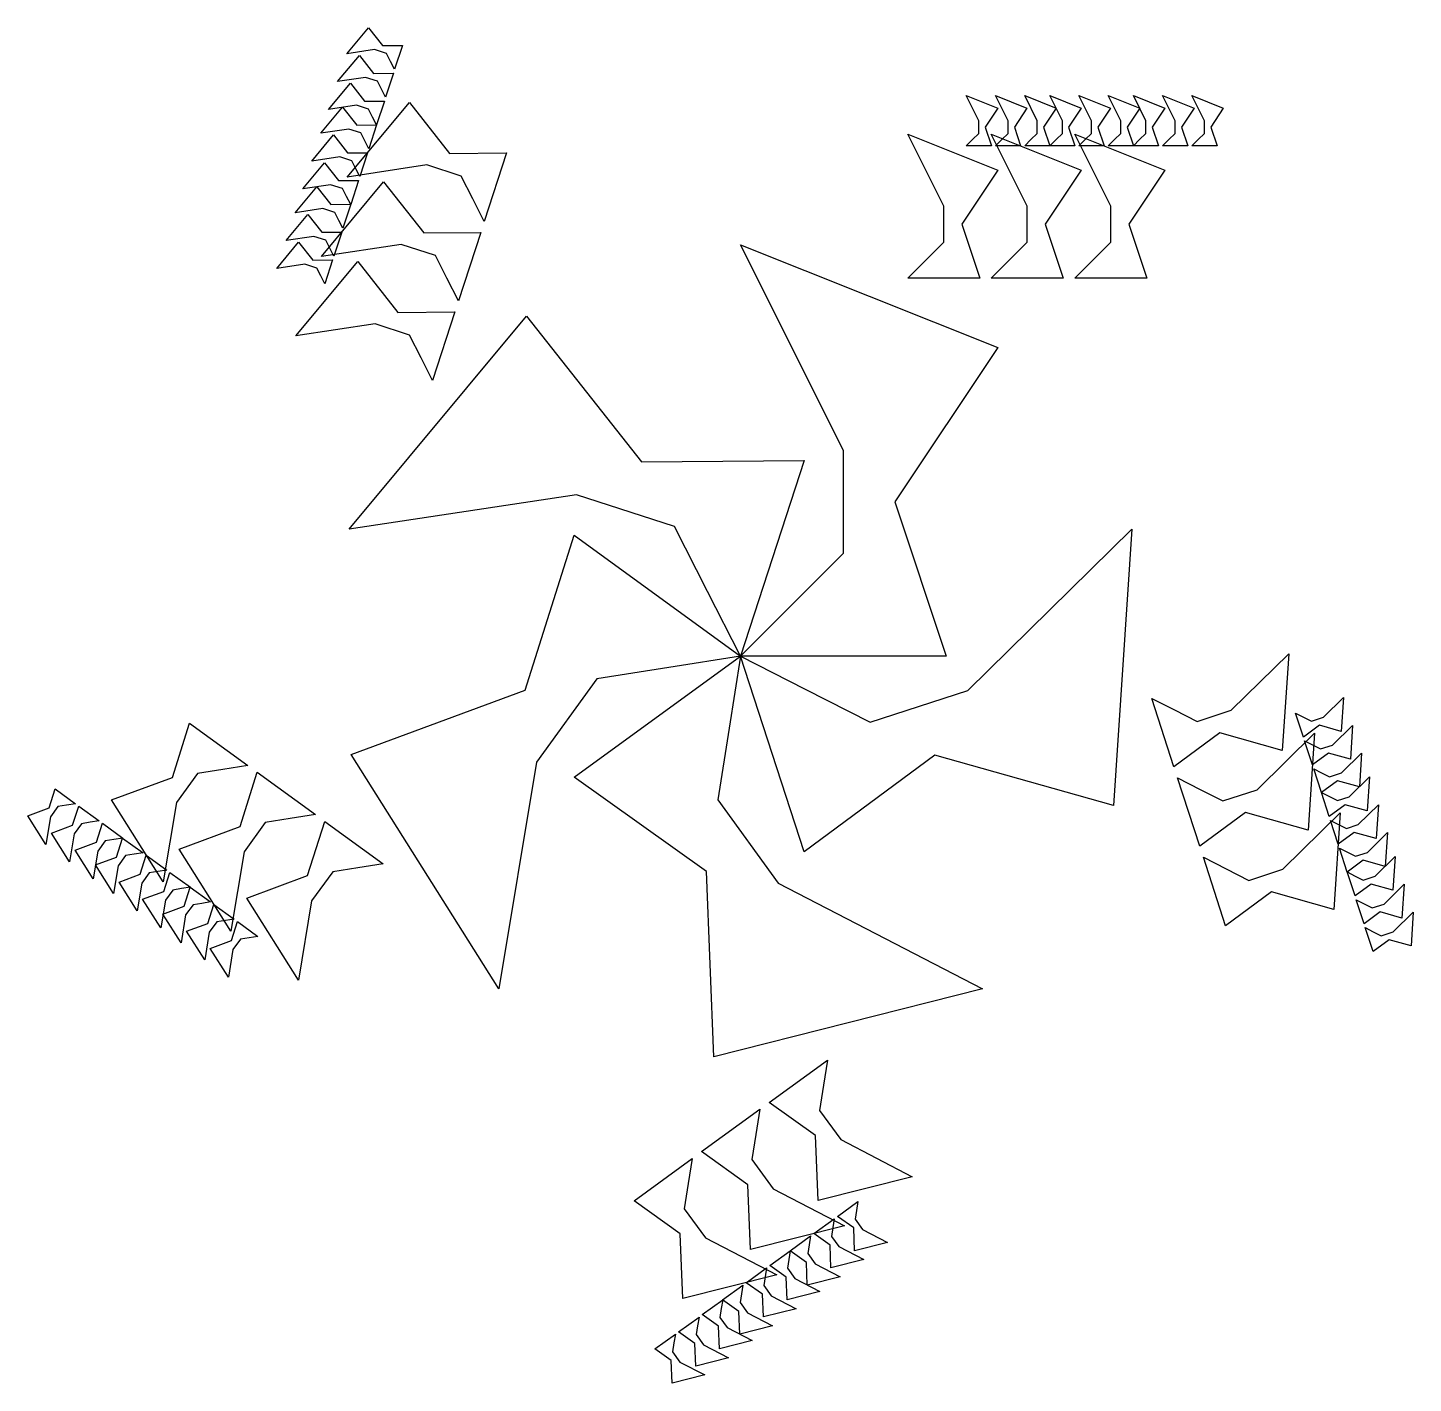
# Model space of a CAD drawing. Extents: x -13.9 to 13.1, y -14.1 to 12.2.
import ezdxf

# ---------------------------------------------------------------- set-up
doc = ezdxf.new("R2010")
doc.units = 0

msp = doc.modelspace()

# ---------------------------------------------------------------- linework, layer by layer
for points in [[(-6.725, 11.412, 0), (-6.804, 11.566, 0), (-6.883, 11.72, 0), (-7.116, 11.796, 0), (-7.657, 11.715, 0), (-7.235, 12.221, 0), (-6.961, 11.875, 0), (-6.574, 11.878, 0), (-6.725, 11.412, 0)], [(-6.901, 10.871, 0), (-6.98, 11.025, 0), (-7.058, 11.18, 0), (-7.291, 11.255, 0), (-7.833, 11.174, 0), (-7.411, 11.68, 0), (-7.137, 11.334, 0), (-6.75, 11.337, 0), (-6.901, 10.871, 0)], [(-7.077, 10.33, 0), (-7.155, 10.484, 0), (-7.234, 10.639, 0), (-7.467, 10.714, 0), (-8.009, 10.633, 0), (-7.586, 11.14, 0), (-7.313, 10.793, 0), (-6.925, 10.796, 0), (-7.077, 10.33, 0)], [(4.388, 9.922, 0), (4.51, 10.045, 0), (4.633, 10.167, 0), (4.633, 10.412, 0), (4.388, 10.902, 0), (5, 10.657, 0), (4.755, 10.29, 0), (4.878, 9.922, 0), (4.388, 9.922, 0)], [(4.956, 9.922, 0), (5.079, 10.045, 0), (5.201, 10.167, 0), (5.201, 10.412, 0), (4.956, 10.902, 0), (5.569, 10.657, 0), (5.324, 10.29, 0), (5.446, 9.922, 0), (4.956, 9.922, 0)], [(5.525, 9.922, 0), (5.647, 10.045, 0), (5.77, 10.167, 0), (5.77, 10.412, 0), (5.525, 10.902, 0), (6.138, 10.657, 0), (5.893, 10.29, 0), (6.015, 9.922, 0), (5.525, 9.922, 0)], [(6.013, 9.922, 0), (6.135, 10.045, 0), (6.258, 10.167, 0), (6.258, 10.412, 0), (6.013, 10.902, 0), (6.625, 10.657, 0), (6.38, 10.29, 0), (6.503, 9.922, 0), (6.013, 9.922, 0)], [(6.581, 9.922, 0), (6.704, 10.045, 0), (6.826, 10.167, 0), (6.826, 10.412, 0), (6.581, 10.902, 0), (7.194, 10.657, 0), (6.949, 10.29, 0), (7.071, 9.922, 0), (6.581, 9.922, 0)], [(7.15, 9.922, 0), (7.272, 10.045, 0), (7.395, 10.167, 0), (7.395, 10.412, 0), (7.15, 10.902, 0), (7.763, 10.657, 0), (7.518, 10.29, 0), (7.64, 9.922, 0), (7.15, 9.922, 0)], [(7.638, 9.922, 0), (7.76, 10.045, 0), (7.883, 10.167, 0), (7.883, 10.412, 0), (7.638, 10.902, 0), (8.25, 10.657, 0), (8.005, 10.29, 0), (8.127, 9.922, 0), (7.638, 9.922, 0)], [(8.206, 9.922, 0), (8.329, 10.045, 0), (8.451, 10.167, 0), (8.451, 10.412, 0), (8.206, 10.902, 0), (8.819, 10.657, 0), (8.574, 10.29, 0), (8.696, 9.922, 0), (8.206, 9.922, 0)], [(8.775, 9.922, 0), (8.898, 10.045, 0), (9.02, 10.167, 0), (9.02, 10.412, 0), (8.775, 10.902, 0), (9.387, 10.657, 0), (9.143, 10.29, 0), (9.265, 9.922, 0), (8.775, 9.922, 0)], [(-7.227, 9.866, 0), (-7.306, 10.021, 0), (-7.385, 10.175, 0), (-7.618, 10.251, 0), (-8.159, 10.169, 0), (-7.737, 10.676, 0), (-7.463, 10.329, 0), (-7.076, 10.332, 0), (-7.227, 9.866, 0)], [(-4.982, 8.453, 0), (-5.206, 8.894, 0), (-5.431, 9.335, 0), (-6.097, 9.552, 0), (-7.645, 9.318, 0), (-6.438, 10.766, 0), (-5.656, 9.776, 0), (-4.549, 9.785, 0), (-4.982, 8.453, 0)], [(-7.403, 9.325, 0), (-7.482, 9.48, 0), (-7.56, 9.634, 0), (-7.793, 9.71, 0), (-8.335, 9.628, 0), (-7.913, 10.135, 0), (-7.639, 9.788, 0), (-7.252, 9.791, 0), (-7.403, 9.325, 0)], [(3.25, 7.35, 0), (3.6, 7.7, 0), (3.95, 8.05, 0), (3.95, 8.75, 0), (3.25, 10.15, 0), (5, 9.45, 0), (4.3, 8.4, 0), (4.65, 7.35, 0), (3.25, 7.35, 0)], [(4.875, 7.35, 0), (5.225, 7.7, 0), (5.575, 8.05, 0), (5.575, 8.75, 0), (4.875, 10.15, 0), (6.625, 9.45, 0), (5.925, 8.4, 0), (6.275, 7.35, 0), (4.875, 7.35, 0)], [(6.5, 7.35, 0), (6.85, 7.7, 0), (7.2, 8.05, 0), (7.2, 8.75, 0), (6.5, 10.15, 0), (8.25, 9.45, 0), (7.55, 8.4, 0), (7.9, 7.35, 0), (6.5, 7.35, 0)], [(-7.579, 8.784, 0), (-7.658, 8.939, 0), (-7.736, 9.093, 0), (-7.969, 9.169, 0), (-8.511, 9.087, 0), (-8.089, 9.594, 0), (-7.815, 9.248, 0), (-7.427, 9.25, 0), (-7.579, 8.784, 0)], [(-5.484, 6.908, 0), (-5.709, 7.349, 0), (-5.933, 7.79, 0), (-6.599, 8.006, 0), (-8.147, 7.773, 0), (-6.94, 9.221, 0), (-6.158, 8.231, 0), (-5.051, 8.239, 0), (-5.484, 6.908, 0)], [(-7.73, 8.321, 0), (-7.808, 8.475, 0), (-7.887, 8.63, 0), (-8.12, 8.705, 0), (-8.662, 8.624, 0), (-8.239, 9.13, 0), (-7.965, 8.784, 0), (-7.578, 8.787, 0), (-7.73, 8.321, 0)], [(-7.905, 7.78, 0), (-7.984, 7.934, 0), (-8.063, 8.089, 0), (-8.296, 8.164, 0), (-8.837, 8.083, 0), (-8.415, 8.59, 0), (-8.141, 8.243, 0), (-7.754, 8.246, 0), (-7.905, 7.78, 0)], [(-8.081, 7.239, 0), (-8.16, 7.393, 0), (-8.238, 7.548, 0), (-8.471, 7.623, 0), (-9.013, 7.542, 0), (-8.591, 8.049, 0), (-8.317, 7.702, 0), (-7.93, 7.705, 0), (-8.081, 7.239, 0)], [(0, 0, 0), (1, 1, 0), (2, 2, 0), (2, 4, 0), (0, 8, 0), (5, 6, 0), (3, 3, 0), (4, 0, 0), (0, 0, 0)], [(-5.986, 5.362, 0), (-6.211, 5.803, 0), (-6.435, 6.244, 0), (-7.101, 6.461, 0), (-8.649, 6.227, 0), (-7.442, 7.675, 0), (-6.66, 6.685, 0), (-5.553, 6.694, 0), (-5.986, 5.362, 0)], [(0, 0, 0), (-0.642, 1.26, 0), (-1.284, 2.52, 0), (-3.186, 3.138, 0), (-7.608, 2.472, 0), (-4.161, 6.609, 0), (-1.926, 3.78, 0), (1.236, 3.804, 0), (0, 0, 0)], [(0, 0, 0), (1.26, -0.642, 0), (2.52, -1.284, 0), (4.422, -0.666, 0), (7.608, 2.472, 0), (7.251, -2.901, 0), (3.78, -1.926, 0), (1.236, -3.804, 0), (0, 0, 0)], [(0, 0, 0), (-1.397, -0.221, 0), (-2.794, -0.442, 0), (-3.969, -2.06, 0), (-4.702, -6.472, 0), (-7.572, -1.915, 0), (-4.19, -0.664, 0), (-3.236, 2.351, 0), (0, 0, 0)], [(0, 0, 0), (-0.221, -1.397, 0), (-0.442, -2.794, 0), (0.733, -4.412, 0), (4.702, -6.472, 0), (-0.518, -7.793, 0), (-0.664, -4.19, 0), (-3.236, -2.351, 0), (0, 0, 0)], [(7.995, -0.82, 0), (8.436, -1.044, 0), (8.877, -1.269, 0), (9.542, -1.053, 0), (10.658, 0.046, 0), (10.533, -1.835, 0), (9.318, -1.494, 0), (8.427, -2.151, 0), (7.995, -0.82, 0)], [(10.793, -1.107, 0), (10.947, -1.185, 0), (11.101, -1.264, 0), (11.334, -1.188, 0), (11.725, -0.804, 0), (11.681, -1.462, 0), (11.256, -1.342, 0), (10.944, -1.573, 0), (10.793, -1.107, 0)], [(-9.579, -2.126, 0), (-10.068, -2.203, 0), (-10.557, -2.281, 0), (-10.968, -2.847, 0), (-11.225, -4.391, 0), (-12.229, -2.796, 0), (-11.045, -2.358, 0), (-10.711, -1.303, 0), (-9.579, -2.126, 0)], [(10.968, -1.647, 0), (11.123, -1.726, 0), (11.277, -1.805, 0), (11.51, -1.729, 0), (11.9, -1.345, 0), (11.857, -2.003, 0), (11.432, -1.883, 0), (11.12, -2.113, 0), (10.968, -1.647, 0)], [(8.497, -2.365, 0), (8.938, -2.59, 0), (9.379, -2.815, 0), (10.045, -2.598, 0), (11.16, -1.5, 0), (11.035, -3.381, 0), (9.82, -3.039, 0), (8.929, -3.697, 0), (8.497, -2.365, 0)], [(11.144, -2.188, 0), (11.299, -2.267, 0), (11.453, -2.346, 0), (11.686, -2.27, 0), (12.076, -1.886, 0), (12.032, -2.544, 0), (11.607, -2.424, 0), (11.296, -2.654, 0), (11.144, -2.188, 0)], [(-8.264, -3.081, 0), (-8.753, -3.158, 0), (-9.242, -3.236, 0), (-9.653, -3.802, 0), (-9.91, -5.346, 0), (-10.914, -3.751, 0), (-9.731, -3.313, 0), (-9.397, -2.258, 0), (-8.264, -3.081, 0)], [(11.295, -2.652, 0), (11.449, -2.731, 0), (11.604, -2.809, 0), (11.837, -2.734, 0), (12.227, -2.349, 0), (12.183, -3.007, 0), (11.758, -2.888, 0), (11.446, -3.118, 0), (11.295, -2.652, 0)], [(-12.931, -2.87, 0), (-13.103, -2.897, 0), (-13.274, -2.924, 0), (-13.418, -3.122, 0), (-13.507, -3.662, 0), (-13.859, -3.104, 0), (-13.445, -2.951, 0), (-13.328, -2.582, 0), (-12.931, -2.87, 0)], [(-12.471, -3.204, 0), (-12.642, -3.231, 0), (-12.814, -3.258, 0), (-12.958, -3.456, 0), (-13.047, -3.997, 0), (-13.399, -3.439, 0), (-12.985, -3.285, 0), (-12.868, -2.916, 0), (-12.471, -3.204, 0)], [(11.471, -3.193, 0), (11.625, -3.272, 0), (11.779, -3.35, 0), (12.012, -3.275, 0), (12.403, -2.89, 0), (12.359, -3.548, 0), (11.934, -3.429, 0), (11.622, -3.659, 0), (11.471, -3.193, 0)], [(-6.95, -4.036, 0), (-7.438, -4.113, 0), (-7.927, -4.191, 0), (-8.339, -4.757, 0), (-8.595, -6.301, 0), (-9.6, -4.706, 0), (-8.416, -4.268, 0), (-8.082, -3.213, 0), (-6.95, -4.036, 0)], [(8.999, -3.911, 0), (9.44, -4.135, 0), (9.881, -4.36, 0), (10.547, -4.144, 0), (11.662, -3.045, 0), (11.537, -4.926, 0), (10.322, -4.585, 0), (9.431, -5.242, 0), (8.999, -3.911, 0)], [(-12.011, -3.538, 0), (-12.182, -3.565, 0), (-12.353, -3.592, 0), (-12.497, -3.791, 0), (-12.587, -4.331, 0), (-12.939, -3.773, 0), (-12.524, -3.62, 0), (-12.408, -3.25, 0), (-12.011, -3.538, 0)], [(11.646, -3.734, 0), (11.801, -3.812, 0), (11.955, -3.891, 0), (12.188, -3.815, 0), (12.578, -3.431, 0), (12.535, -4.089, 0), (12.109, -3.97, 0), (11.798, -4.2, 0), (11.646, -3.734, 0)], [(-11.617, -3.825, 0), (-11.788, -3.852, 0), (-11.959, -3.879, 0), (-12.103, -4.077, 0), (-12.193, -4.618, 0), (-12.544, -4.059, 0), (-12.13, -3.906, 0), (-12.013, -3.537, 0), (-11.617, -3.825, 0)], [(-11.157, -4.159, 0), (-11.328, -4.186, 0), (-11.499, -4.213, 0), (-11.643, -4.412, 0), (-11.733, -4.952, 0), (-12.084, -4.394, 0), (-11.67, -4.24, 0), (-11.553, -3.871, 0), (-11.157, -4.159, 0)], [(11.797, -4.197, 0), (11.951, -4.276, 0), (12.106, -4.355, 0), (12.339, -4.279, 0), (12.729, -3.895, 0), (12.685, -4.553, 0), (12.26, -4.433, 0), (11.948, -4.663, 0), (11.797, -4.197, 0)], [(-10.697, -4.493, 0), (-10.868, -4.521, 0), (-11.039, -4.548, 0), (-11.183, -4.746, 0), (-11.273, -5.286, 0), (-11.624, -4.728, 0), (-11.21, -4.575, 0), (-11.093, -4.205, 0), (-10.697, -4.493, 0)], [(-10.302, -4.78, 0), (-10.473, -4.807, 0), (-10.644, -4.834, 0), (-10.788, -5.032, 0), (-10.878, -5.573, 0), (-11.23, -5.015, 0), (-10.815, -4.861, 0), (-10.699, -4.492, 0), (-10.302, -4.78, 0)], [(11.973, -4.738, 0), (12.127, -4.817, 0), (12.281, -4.896, 0), (12.514, -4.82, 0), (12.905, -4.436, 0), (12.861, -5.094, 0), (12.436, -4.974, 0), (12.124, -5.204, 0), (11.973, -4.738, 0)], [(-9.842, -5.114, 0), (-10.013, -5.141, 0), (-10.184, -5.168, 0), (-10.328, -5.367, 0), (-10.418, -5.907, 0), (-10.77, -5.349, 0), (-10.355, -5.196, 0), (-10.238, -4.826, 0), (-9.842, -5.114, 0)], [(12.148, -5.279, 0), (12.303, -5.358, 0), (12.457, -5.437, 0), (12.69, -5.361, 0), (13.081, -4.976, 0), (13.037, -5.635, 0), (12.612, -5.515, 0), (12.3, -5.745, 0), (12.148, -5.279, 0)], [(-9.382, -5.449, 0), (-9.553, -5.476, 0), (-9.724, -5.503, 0), (-9.868, -5.701, 0), (-9.958, -6.241, 0), (-10.309, -5.683, 0), (-9.895, -5.53, 0), (-9.778, -5.161, 0), (-9.382, -5.449, 0)], [(1.691, -7.857, 0), (1.613, -8.345, 0), (1.536, -8.834, 0), (1.948, -9.401, 0), (3.337, -10.122, 0), (1.509, -10.584, 0), (1.459, -9.323, 0), (0.558, -8.679, 0), (1.691, -7.857, 0)], [(0.376, -8.812, 0), (0.299, -9.301, 0), (0.221, -9.789, 0), (0.633, -10.356, 0), (2.022, -11.077, 0), (0.195, -11.539, 0), (0.144, -10.278, 0), (-0.756, -9.635, 0), (0.376, -8.812, 0)], [(-0.938, -9.767, 0), (-1.016, -10.256, 0), (-1.093, -10.745, 0), (-0.682, -11.311, 0), (0.707, -12.032, 0), (-1.12, -12.494, 0), (-1.171, -11.234, 0), (-2.071, -10.59, 0), (-0.938, -9.767, 0)], [(2.283, -10.606, 0), (2.256, -10.777, 0), (2.229, -10.949, 0), (2.373, -11.147, 0), (2.859, -11.399, 0), (2.219, -11.561, 0), (2.201, -11.12, 0), (1.886, -10.894, 0), (2.283, -10.606, 0)], [(1.823, -10.941, 0), (1.796, -11.112, 0), (1.768, -11.283, 0), (1.912, -11.481, 0), (2.399, -11.734, 0), (1.759, -11.895, 0), (1.741, -11.454, 0), (1.426, -11.229, 0), (1.823, -10.941, 0)], [(1.362, -11.275, 0), (1.335, -11.446, 0), (1.308, -11.617, 0), (1.452, -11.815, 0), (1.939, -12.068, 0), (1.299, -12.23, 0), (1.281, -11.788, 0), (0.966, -11.563, 0), (1.362, -11.275, 0)], [(0.968, -11.562, 0), (0.941, -11.733, 0), (0.914, -11.904, 0), (1.058, -12.102, 0), (1.544, -12.354, 0), (0.905, -12.516, 0), (0.887, -12.075, 0), (0.572, -11.85, 0), (0.968, -11.562, 0)], [(0.508, -11.896, 0), (0.481, -12.067, 0), (0.454, -12.238, 0), (0.598, -12.436, 0), (1.084, -12.689, 0), (0.444, -12.85, 0), (0.427, -12.409, 0), (0.112, -12.184, 0), (0.508, -11.896, 0)], [(0.048, -12.23, 0), (0.021, -12.401, 0), (-0.006, -12.572, 0), (0.138, -12.771, 0), (0.624, -13.023, 0), (-0.016, -13.185, 0), (-0.033, -12.743, 0), (-0.349, -12.518, 0), (0.048, -12.23, 0)], [(-0.347, -12.517, 0), (-0.374, -12.688, 0), (-0.401, -12.859, 0), (-0.257, -13.057, 0), (0.229, -13.31, 0), (-0.41, -13.471, 0), (-0.428, -13.03, 0), (-0.743, -12.805, 0), (-0.347, -12.517, 0)], [(-0.807, -12.851, 0), (-0.834, -13.022, 0), (-0.861, -13.193, 0), (-0.717, -13.391, 0), (-0.231, -13.644, 0), (-0.87, -13.806, 0), (-0.888, -13.364, 0), (-1.203, -13.139, 0), (-0.807, -12.851, 0)], [(-1.267, -13.185, 0), (-1.294, -13.356, 0), (-1.321, -13.528, 0), (-1.177, -13.726, 0), (-0.691, -13.978, 0), (-1.33, -14.14, 0), (-1.348, -13.699, 0), (-1.663, -13.473, 0), (-1.267, -13.185, 0)]]:
    msp.add_polyline3d(points, close=True)

doc.saveas('drawing.dxf')
